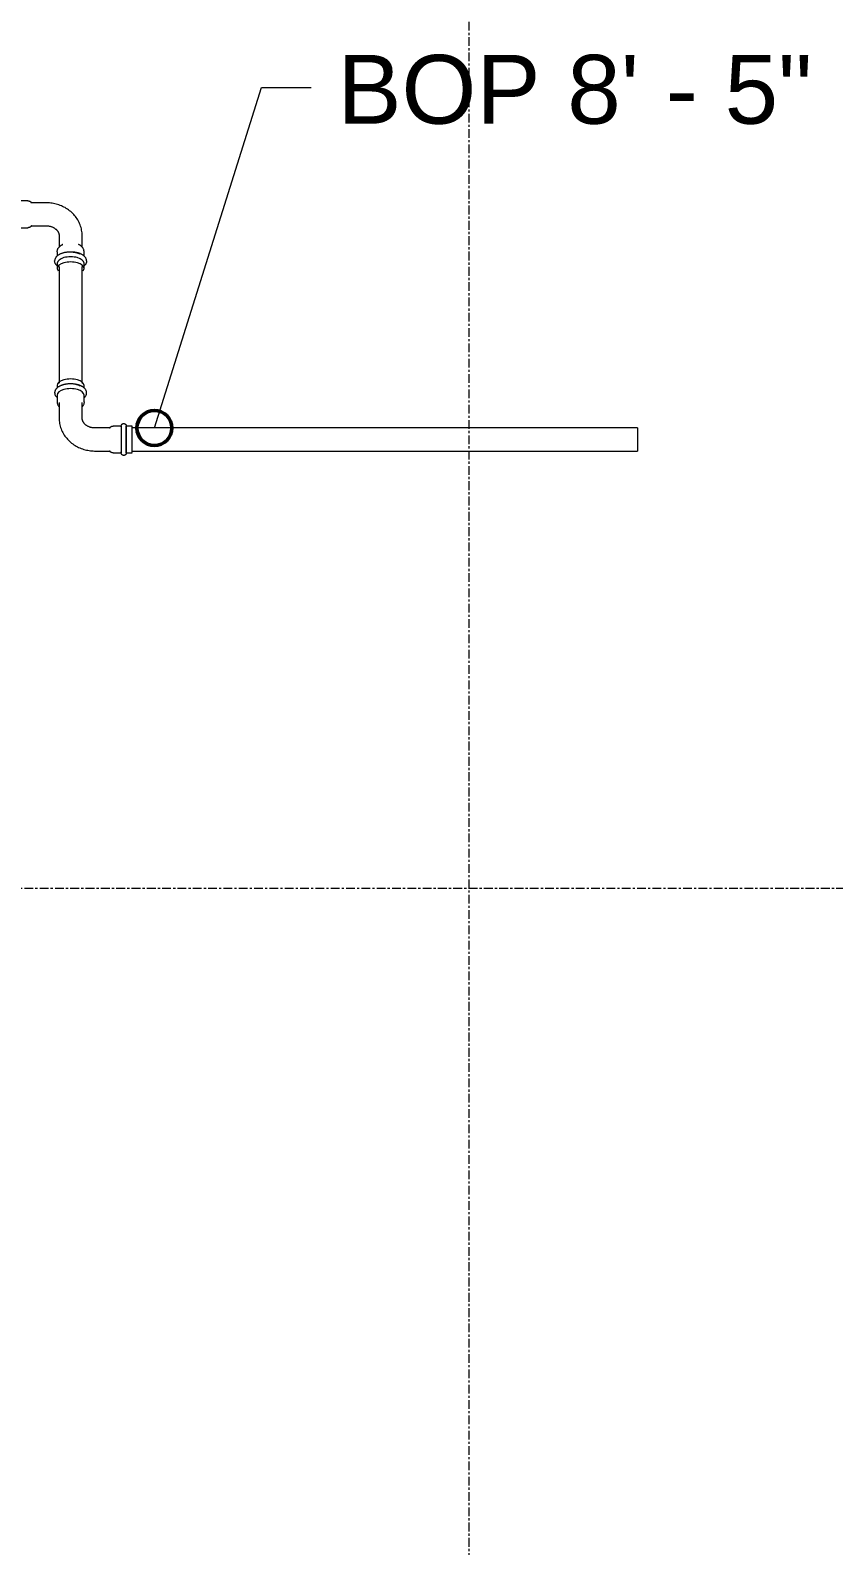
# Model space of a CAD drawing. Header units: inches. Extents: x -3679 to 241, y -496 to 1784.
# Drawn here: x -2966.1 to -2920.2, y 1245.4 to 1332 of the extents above; entities that cross this region are included whole.
import ezdxf

# ---------------------------------------------------------------- set-up
doc = ezdxf.new("R2010")
doc.units = ezdxf.units.IN
doc.header["$MEASUREMENT"] = 0
doc.linetypes.add('Grid Line', pattern=[0.875, 0.5, -0.125, 0.125, -0.125])
for name, color, linetype, lineweight in [('G-ANNO-DIMS', 251, 'Continuous', 9), ('P-PIPE', 1, 'Continuous', 9), ('S-GRID', 8, 'Continuous', 9)]:
    doc.layers.add(name, color=color, linetype=linetype, lineweight=lineweight)
doc.styles.add('Arial', font='arial.ttf', dxfattribs={"height": 3.934132})

# ---------------------------------------------------------------- blocks, each defined once
blk = doc.blocks.new('Victaulic-VicPress316-Elbow 90-45deg Style P568_P571 - Standard-V16-SECOND LEVEL')
at = {"layer": 'P-PIPE'}
for p, q in [((-2966.934, 1322.266), (-2967.272, 1322.266)), ((-2967.272, 1322.256), (-2967.272, 1320.827)), ((-2966.934, 1320.827), (-2966.934, 1322.256)), ((-2966.191, 1322.266), (-2966.643, 1322.266)), ((-2966.643, 1320.827), (-2966.643, 1322.256)), ((-2965.145, 1322.157), (-2966.025, 1322.157)), ((-2967.272, 1320.827), (-2967.272, 1320.765)), ((-2967.272, 1320.734), (-2966.934, 1320.734)), ((-2966.934, 1320.765), (-2966.934, 1320.827)), ((-2966.643, 1320.765), (-2966.643, 1320.827)), ((-2966.643, 1320.734), (-2966.191, 1320.734)), ((-2966.03, 1320.842), (-2965.145, 1320.842)), ((-2964.41, 1320.276), (-2964.41, 1319.622)), ((-2963.095, 1319.622), (-2963.095, 1320.276)), ((-2964.519, 1319.358), (-2964.519, 1319.105)), ((-2964.519, 1318.705), (-2964.519, 1318.408)), ((-2962.986, 1319.118), (-2962.986, 1319.358)), ((-2962.986, 1318.408), (-2962.986, 1318.705))]:
    blk.add_line(p, q, dxfattribs=at)
at = {"layer": 'P-PIPE', "flags": 128}
for points in [[(-2966.934, 1322.266), (-2966.933, 1322.272), (-2966.933, 1322.278), (-2966.933, 1322.284), (-2966.932, 1322.29), (-2966.931, 1322.295), (-2966.929, 1322.301), (-2966.928, 1322.307), (-2966.926, 1322.312), (-2966.924, 1322.318), (-2966.922, 1322.323), (-2966.92, 1322.328), (-2966.917, 1322.334), (-2966.914, 1322.339), (-2966.911, 1322.344), (-2966.908, 1322.349), (-2966.905, 1322.353), (-2966.901, 1322.358), (-2966.897, 1322.362), (-2966.894, 1322.367), (-2966.889, 1322.371), (-2966.885, 1322.375), (-2966.881, 1322.379), (-2966.876, 1322.382), (-2966.872, 1322.386), (-2966.867, 1322.389), (-2966.862, 1322.392), (-2966.857, 1322.395), (-2966.851, 1322.397), (-2966.846, 1322.4), (-2966.841, 1322.402), (-2966.835, 1322.404), (-2966.83, 1322.406), (-2966.824, 1322.407), (-2966.819, 1322.409), (-2966.813, 1322.41), (-2966.807, 1322.411), (-2966.801, 1322.411), (-2966.795, 1322.412), (-2966.79, 1322.412), (-2966.784, 1322.412), (-2966.778, 1322.412), (-2966.772, 1322.411), (-2966.766, 1322.41), (-2966.761, 1322.409), (-2966.755, 1322.408), (-2966.749, 1322.407), (-2966.744, 1322.405), (-2966.738, 1322.403), (-2966.733, 1322.401), (-2966.728, 1322.399), (-2966.722, 1322.396), (-2966.717, 1322.394), (-2966.712, 1322.391), (-2966.707, 1322.387), (-2966.702, 1322.384), (-2966.698, 1322.381), (-2966.693, 1322.377), (-2966.689, 1322.373), (-2966.685, 1322.369), (-2966.681, 1322.365), (-2966.677, 1322.36), (-2966.673, 1322.356), (-2966.67, 1322.351), (-2966.666, 1322.346), (-2966.663, 1322.342), (-2966.66, 1322.336), (-2966.658, 1322.331), (-2966.655, 1322.326), (-2966.653, 1322.321), (-2966.651, 1322.315), (-2966.649, 1322.31), (-2966.648, 1322.304), (-2966.646, 1322.298), (-2966.645, 1322.293), (-2966.644, 1322.287), (-2966.643, 1322.281), (-2966.643, 1322.275), (-2966.643, 1322.27), (-2966.643, 1322.266)], [(-2966.934, 1322.233), (-2966.934, 1322.241), (-2966.934, 1322.248), (-2966.934, 1322.254), (-2966.934, 1322.259), (-2966.934, 1322.263), (-2966.934, 1322.265), (-2966.934, 1322.266), (-2966.934, 1322.266)], [(-2966.934, 1322.266), (-2966.934, 1322.266), (-2966.934, 1322.264), (-2966.934, 1322.261), (-2966.934, 1322.257), (-2966.934, 1322.251), (-2966.934, 1322.245), (-2966.934, 1322.237), (-2966.934, 1322.228), (-2966.934, 1322.217), (-2966.934, 1322.206), (-2966.934, 1322.193), (-2966.934, 1322.18), (-2966.934, 1322.165), (-2966.934, 1322.149), (-2966.934, 1322.133), (-2966.934, 1322.115), (-2966.934, 1322.096), (-2966.934, 1322.076), (-2966.934, 1322.056), (-2966.934, 1322.034), (-2966.934, 1322.012), (-2966.934, 1321.988), (-2966.934, 1321.964), (-2966.934, 1321.94), (-2966.934, 1321.914), (-2966.934, 1321.888), (-2966.934, 1321.861), (-2966.934, 1321.834), (-2966.934, 1321.806), (-2966.934, 1321.778), (-2966.934, 1321.749), (-2966.934, 1321.72), (-2966.934, 1321.69), (-2966.934, 1321.66), (-2966.934, 1321.63), (-2966.934, 1321.6), (-2966.934, 1321.569), (-2966.934, 1321.539), (-2966.934, 1321.508), (-2966.934, 1321.478), (-2966.934, 1321.447), (-2966.934, 1321.416), (-2966.934, 1321.386), (-2966.934, 1321.356), (-2966.934, 1321.326), (-2966.934, 1321.296), (-2966.934, 1321.267), (-2966.934, 1321.238), (-2966.934, 1321.209), (-2966.934, 1321.181), (-2966.934, 1321.153), (-2966.934, 1321.126), (-2966.934, 1321.1), (-2966.934, 1321.074), (-2966.934, 1321.049), (-2966.934, 1321.024), (-2966.934, 1321.001), (-2966.934, 1320.978), (-2966.934, 1320.956), (-2966.934, 1320.935), (-2966.934, 1320.915), (-2966.934, 1320.895), (-2966.934, 1320.877), (-2966.934, 1320.86), (-2966.934, 1320.843), (-2966.934, 1320.828), (-2966.934, 1320.827)], [(-2966.643, 1320.827), (-2966.643, 1320.842), (-2966.643, 1320.858), (-2966.643, 1320.875), (-2966.643, 1320.894), (-2966.643, 1320.913), (-2966.643, 1320.933), (-2966.643, 1320.954), (-2966.643, 1320.976), (-2966.643, 1320.999), (-2966.643, 1321.022), (-2966.643, 1321.047), (-2966.643, 1321.072), (-2966.643, 1321.098), (-2966.643, 1321.124), (-2966.643, 1321.151), (-2966.643, 1321.179), (-2966.643, 1321.207), (-2966.643, 1321.235), (-2966.643, 1321.264), (-2966.643, 1321.294), (-2966.643, 1321.323), (-2966.643, 1321.353), (-2966.643, 1321.384), (-2966.643, 1321.414), (-2966.643, 1321.444), (-2966.643, 1321.475), (-2966.643, 1321.506), (-2966.643, 1321.536), (-2966.643, 1321.567), (-2966.643, 1321.597), (-2966.643, 1321.628), (-2966.643, 1321.658), (-2966.643, 1321.688), (-2966.643, 1321.717), (-2966.643, 1321.747), (-2966.643, 1321.775), (-2966.643, 1321.804), (-2966.643, 1321.832), (-2966.643, 1321.859), (-2966.643, 1321.886), (-2966.643, 1321.912), (-2966.643, 1321.937), (-2966.643, 1321.962), (-2966.643, 1321.986), (-2966.643, 1322.01), (-2966.643, 1322.032), (-2966.643, 1322.054), (-2966.643, 1322.075), (-2966.643, 1322.094), (-2966.643, 1322.113), (-2966.643, 1322.131), (-2966.643, 1322.148), (-2966.643, 1322.164), (-2966.643, 1322.179), (-2966.643, 1322.192), (-2966.643, 1322.205), (-2966.643, 1322.216), (-2966.643, 1322.227), (-2966.643, 1322.236), (-2966.643, 1322.244), (-2966.643, 1322.251), (-2966.643, 1322.256), (-2966.643, 1322.261), (-2966.643, 1322.264), (-2966.643, 1322.266), (-2966.643, 1322.266)], [(-2966.643, 1322.266), (-2966.643, 1322.266), (-2966.643, 1322.264), (-2966.643, 1322.261), (-2966.643, 1322.257), (-2966.643, 1322.251), (-2966.643, 1322.245), (-2966.643, 1322.237)], [(-2966.191, 1322.266), (-2966.18, 1322.266), (-2966.169, 1322.266), (-2966.158, 1322.265), (-2966.148, 1322.263), (-2966.137, 1322.261), (-2966.126, 1322.259), (-2966.116, 1322.256), (-2966.105, 1322.253), (-2966.095, 1322.249), (-2966.085, 1322.245), (-2966.075, 1322.241), (-2966.065, 1322.236), (-2966.056, 1322.23), (-2966.046, 1322.225), (-2966.037, 1322.219), (-2966.028, 1322.213), (-2966.02, 1322.206), (-2966.011, 1322.199), (-2966.003, 1322.192), (-2965.996, 1322.184), (-2965.988, 1322.176), (-2965.981, 1322.168), (-2965.974, 1322.159), (-2965.973, 1322.157)], [(-2963.095, 1320.276), (-2963.096, 1320.355), (-2963.102, 1320.434), (-2963.111, 1320.512), (-2963.123, 1320.59), (-2963.139, 1320.667), (-2963.159, 1320.744), (-2963.181, 1320.819), (-2963.208, 1320.893), (-2963.237, 1320.966), (-2963.27, 1321.038), (-2963.305, 1321.108), (-2963.344, 1321.177), (-2963.385, 1321.243), (-2963.43, 1321.308), (-2963.477, 1321.371), (-2963.526, 1321.432), (-2963.578, 1321.491), (-2963.633, 1321.548), (-2963.689, 1321.602), (-2963.748, 1321.654), (-2963.809, 1321.704), (-2963.871, 1321.751), (-2963.936, 1321.796), (-2964.002, 1321.839), (-2964.069, 1321.879), (-2964.139, 1321.916), (-2964.209, 1321.951), (-2964.281, 1321.983), (-2964.354, 1322.012), (-2964.428, 1322.039), (-2964.503, 1322.063), (-2964.578, 1322.085), (-2964.655, 1322.103), (-2964.732, 1322.119), (-2964.81, 1322.132), (-2964.888, 1322.143), (-2964.966, 1322.15), (-2965.045, 1322.155), (-2965.124, 1322.157), (-2965.145, 1322.157)], [(-2966.934, 1320.827), (-2966.934, 1320.813), (-2966.934, 1320.8), (-2966.934, 1320.788), (-2966.934, 1320.777), (-2966.934, 1320.767), (-2966.934, 1320.759), (-2966.934, 1320.752), (-2966.934, 1320.746), (-2966.934, 1320.741), (-2966.934, 1320.737), (-2966.934, 1320.735), (-2966.934, 1320.734), (-2966.934, 1320.734)], [(-2966.934, 1320.734), (-2966.934, 1320.734), (-2966.934, 1320.736), (-2966.934, 1320.739), (-2966.934, 1320.743), (-2966.934, 1320.749), (-2966.934, 1320.755), (-2966.934, 1320.763), (-2966.934, 1320.772), (-2966.934, 1320.783), (-2966.934, 1320.794)], [(-2966.643, 1320.734), (-2966.643, 1320.728), (-2966.643, 1320.722), (-2966.644, 1320.716), (-2966.644, 1320.71), (-2966.645, 1320.705), (-2966.647, 1320.699), (-2966.648, 1320.693), (-2966.65, 1320.688), (-2966.652, 1320.682), (-2966.654, 1320.677), (-2966.656, 1320.672), (-2966.659, 1320.666), (-2966.662, 1320.661), (-2966.665, 1320.656), (-2966.668, 1320.651), (-2966.671, 1320.647), (-2966.675, 1320.642), (-2966.679, 1320.638), (-2966.683, 1320.633), (-2966.687, 1320.629), (-2966.691, 1320.625), (-2966.695, 1320.621), (-2966.7, 1320.618), (-2966.705, 1320.614), (-2966.709, 1320.611), (-2966.714, 1320.608), (-2966.719, 1320.605), (-2966.725, 1320.603), (-2966.73, 1320.6), (-2966.735, 1320.598), (-2966.741, 1320.596), (-2966.746, 1320.594), (-2966.752, 1320.593), (-2966.758, 1320.591), (-2966.763, 1320.59), (-2966.769, 1320.589), (-2966.775, 1320.589), (-2966.781, 1320.588), (-2966.786, 1320.588), (-2966.792, 1320.588), (-2966.798, 1320.588), (-2966.804, 1320.589), (-2966.81, 1320.59), (-2966.815, 1320.591), (-2966.821, 1320.592), (-2966.827, 1320.593), (-2966.832, 1320.595), (-2966.838, 1320.597), (-2966.843, 1320.599), (-2966.849, 1320.601), (-2966.854, 1320.604), (-2966.859, 1320.606), (-2966.864, 1320.609), (-2966.869, 1320.613), (-2966.874, 1320.616), (-2966.878, 1320.619), (-2966.883, 1320.623), (-2966.887, 1320.627), (-2966.891, 1320.631), (-2966.895, 1320.635), (-2966.899, 1320.64), (-2966.903, 1320.644), (-2966.906, 1320.649), (-2966.91, 1320.654), (-2966.913, 1320.658), (-2966.916, 1320.664), (-2966.918, 1320.669), (-2966.921, 1320.674), (-2966.923, 1320.679), (-2966.925, 1320.685), (-2966.927, 1320.69), (-2966.929, 1320.696), (-2966.93, 1320.702), (-2966.931, 1320.707), (-2966.932, 1320.713), (-2966.933, 1320.719), (-2966.933, 1320.725), (-2966.934, 1320.73), (-2966.934, 1320.734)], [(-2966.643, 1320.734), (-2966.643, 1320.734), (-2966.643, 1320.736), (-2966.643, 1320.739), (-2966.643, 1320.743), (-2966.643, 1320.749), (-2966.643, 1320.755), (-2966.643, 1320.763), (-2966.643, 1320.772), (-2966.643, 1320.783), (-2966.643, 1320.794), (-2966.643, 1320.807), (-2966.643, 1320.82), (-2966.643, 1320.827)], [(-2966.643, 1320.784), (-2966.643, 1320.773), (-2966.643, 1320.764), (-2966.643, 1320.756), (-2966.643, 1320.749), (-2966.643, 1320.744), (-2966.643, 1320.739), (-2966.643, 1320.736), (-2966.643, 1320.734), (-2966.643, 1320.734)], [(-2965.973, 1320.842), (-2965.98, 1320.834), (-2965.987, 1320.826), (-2965.994, 1320.818), (-2966.002, 1320.81), (-2966.01, 1320.802), (-2966.018, 1320.795), (-2966.027, 1320.789), (-2966.036, 1320.782), (-2966.045, 1320.776), (-2966.054, 1320.771), (-2966.063, 1320.765), (-2966.073, 1320.76), (-2966.083, 1320.756), (-2966.093, 1320.752), (-2966.103, 1320.748), (-2966.114, 1320.745), (-2966.124, 1320.742), (-2966.135, 1320.739), (-2966.146, 1320.737), (-2966.156, 1320.736), (-2966.167, 1320.735), (-2966.178, 1320.734), (-2966.189, 1320.734), (-2966.191, 1320.734)], [(-2965.145, 1320.842), (-2965.112, 1320.842), (-2965.08, 1320.84), (-2965.048, 1320.837), (-2965.015, 1320.833), (-2964.984, 1320.828), (-2964.952, 1320.822), (-2964.921, 1320.815), (-2964.891, 1320.807), (-2964.861, 1320.797), (-2964.832, 1320.787), (-2964.803, 1320.776), (-2964.775, 1320.764), (-2964.748, 1320.751), (-2964.722, 1320.737), (-2964.697, 1320.723), (-2964.673, 1320.708), (-2964.65, 1320.692), (-2964.628, 1320.675), (-2964.607, 1320.659), (-2964.587, 1320.641), (-2964.568, 1320.623), (-2964.55, 1320.605), (-2964.534, 1320.587), (-2964.518, 1320.568), (-2964.504, 1320.549), (-2964.49, 1320.53), (-2964.478, 1320.511), (-2964.467, 1320.492), (-2964.457, 1320.473), (-2964.448, 1320.454), (-2964.44, 1320.434), (-2964.433, 1320.415), (-2964.427, 1320.396), (-2964.422, 1320.377), (-2964.418, 1320.358), (-2964.414, 1320.339), (-2964.412, 1320.32), (-2964.41, 1320.3), (-2964.41, 1320.281), (-2964.41, 1320.276)], [(-2964.519, 1319.358), (-2964.517, 1319.39), (-2964.513, 1319.421), (-2964.507, 1319.452), (-2964.498, 1319.482), (-2964.487, 1319.511), (-2964.474, 1319.538), (-2964.46, 1319.563), (-2964.445, 1319.587), (-2964.428, 1319.609), (-2964.411, 1319.63), (-2964.393, 1319.649), (-2964.375, 1319.667), (-2964.355, 1319.684), (-2964.336, 1319.7), (-2964.316, 1319.714), (-2964.295, 1319.728), (-2964.275, 1319.741), (-2964.254, 1319.752), (-2964.233, 1319.764), (-2964.211, 1319.774), (-2964.205, 1319.777)], [(-2962.986, 1319.358), (-2962.987, 1319.39), (-2962.991, 1319.421), (-2962.997, 1319.452), (-2963.006, 1319.482), (-2963.017, 1319.511), (-2963.03, 1319.538), (-2963.044, 1319.563), (-2963.059, 1319.587), (-2963.076, 1319.609), (-2963.093, 1319.63), (-2963.111, 1319.649), (-2963.13, 1319.667), (-2963.149, 1319.684), (-2963.168, 1319.7), (-2963.188, 1319.714), (-2963.209, 1319.728), (-2963.229, 1319.741), (-2963.25, 1319.752), (-2963.272, 1319.764), (-2963.293, 1319.774), (-2963.299, 1319.777)], [(-2962.84, 1318.833), (-2962.841, 1318.86), (-2962.845, 1318.886), (-2962.85, 1318.913), (-2962.858, 1318.938), (-2962.867, 1318.963), (-2962.878, 1318.986), (-2962.891, 1319.009), (-2962.905, 1319.031), (-2962.92, 1319.052), (-2962.937, 1319.072), (-2962.955, 1319.091), (-2962.974, 1319.109), (-2962.994, 1319.127), (-2963.014, 1319.143), (-2963.036, 1319.159), (-2963.059, 1319.174), (-2963.082, 1319.189), (-2963.106, 1319.202), (-2963.131, 1319.215), (-2963.157, 1319.228), (-2963.183, 1319.24), (-2963.21, 1319.251), (-2963.238, 1319.261), (-2963.266, 1319.271), (-2963.295, 1319.28), (-2963.325, 1319.289), (-2963.355, 1319.297), (-2963.385, 1319.305), (-2963.416, 1319.311), (-2963.448, 1319.318), (-2963.48, 1319.323), (-2963.512, 1319.328), (-2963.544, 1319.332), (-2963.577, 1319.336), (-2963.61, 1319.339), (-2963.643, 1319.341), (-2963.676, 1319.343), (-2963.71, 1319.344), (-2963.743, 1319.345), (-2963.776, 1319.345), (-2963.81, 1319.344), (-2963.843, 1319.343), (-2963.876, 1319.34), (-2963.909, 1319.338), (-2963.942, 1319.334), (-2963.975, 1319.33), (-2964.007, 1319.326), (-2964.039, 1319.321), (-2964.071, 1319.315), (-2964.102, 1319.308), (-2964.133, 1319.301), (-2964.163, 1319.294), (-2964.193, 1319.285), (-2964.222, 1319.276), (-2964.251, 1319.267), (-2964.279, 1319.256), (-2964.306, 1319.246), (-2964.333, 1319.234), (-2964.359, 1319.222), (-2964.385, 1319.21), (-2964.409, 1319.196), (-2964.433, 1319.182), (-2964.456, 1319.167), (-2964.478, 1319.152), (-2964.499, 1319.136), (-2964.52, 1319.119), (-2964.539, 1319.101), (-2964.558, 1319.083), (-2964.575, 1319.063), (-2964.591, 1319.043), (-2964.606, 1319.021), (-2964.619, 1318.999), (-2964.631, 1318.976), (-2964.642, 1318.951), (-2964.65, 1318.926), (-2964.657, 1318.901), (-2964.661, 1318.874), (-2964.664, 1318.848), (-2964.664, 1318.833)], [(-2964.52, 1318.547), (-2964.539, 1318.565), (-2964.558, 1318.584), (-2964.575, 1318.603), (-2964.591, 1318.624), (-2964.606, 1318.645), (-2964.619, 1318.667), (-2964.631, 1318.691), (-2964.642, 1318.715), (-2964.65, 1318.74), (-2964.657, 1318.766), (-2964.661, 1318.792), (-2964.664, 1318.819), (-2964.664, 1318.833)], [(-2962.84, 1318.833), (-2962.841, 1318.806), (-2962.845, 1318.78), (-2962.85, 1318.754), (-2962.858, 1318.728), (-2962.867, 1318.704), (-2962.878, 1318.68), (-2962.891, 1318.657), (-2962.905, 1318.635), (-2962.92, 1318.614), (-2962.937, 1318.594), (-2962.955, 1318.575), (-2962.974, 1318.557)]]:
    blk.add_lwpolyline(points, dxfattribs=at)
at = {"layer": 'P-PIPE'}
for centre, major_axis, start_param, end_param in [((-2963.752, 1319.549), (0.658, 0), 2.330035, 2.356194), ((-2963.752, 1319.549), (0.658, 0), 0.785398, 0.811557), ((-2963.752, 1318.705), (0.766, 0), 0, 3.141593), ((-2963.752, 1318.408), (0.767, 0), 0, 3.141593), ((-2963.752, 1318.961), (0.766, 0), 0.785398, 1.570796), ((-2963.752, 1318.408), (0.767, 0), 3.141593, 3.522917), ((-2963.752, 1318.408), (0.766, 0), 5.901861, 6.283185)]:
    blk.add_ellipse(centre, major_axis=major_axis, ratio=0.477881, start_param=start_param, end_param=end_param, dxfattribs=at)
blk = doc.blocks.new('Victaulic-VicPress316-Elbow 90-45deg Style P568_P571 - Standard-V17-SECOND LEVEL')
at = {"layer": 'P-PIPE'}
for p, q in [((-2964.519, 1311.725), (-2964.519, 1311.571)), ((-2964.519, 1311.172), (-2964.519, 1310.775)), ((-2962.986, 1311.584), (-2962.986, 1311.725)), ((-2962.986, 1310.775), (-2962.986, 1311.172)), ((-2964.41, 1310.68), (-2964.41, 1309.856)), ((-2963.095, 1309.856), (-2963.095, 1310.68)), ((-2961.479, 1309.29), (-2962.359, 1309.29)), ((-2960.862, 1309.399), (-2961.313, 1309.399)), ((-2960.862, 1309.389), (-2960.862, 1307.96)), ((-2960.232, 1309.399), (-2960.571, 1309.399)), ((-2960.571, 1309.389), (-2960.571, 1307.96)), ((-2960.232, 1307.96), (-2960.232, 1309.389)), ((-2962.359, 1307.975), (-2961.475, 1307.975)), ((-2961.313, 1307.866), (-2960.862, 1307.866)), ((-2960.862, 1307.96), (-2960.862, 1307.898)), ((-2960.571, 1307.96), (-2960.571, 1307.898)), ((-2960.571, 1307.866), (-2960.232, 1307.866)), ((-2960.232, 1307.898), (-2960.232, 1307.96))]:
    blk.add_line(p, q, dxfattribs=at)
at = {"layer": 'P-PIPE', "flags": 128}
for points in [[(-2962.84, 1311.3), (-2962.841, 1311.327), (-2962.845, 1311.353), (-2962.85, 1311.379), (-2962.858, 1311.405), (-2962.867, 1311.429), (-2962.878, 1311.453), (-2962.891, 1311.476), (-2962.905, 1311.498), (-2962.92, 1311.519), (-2962.937, 1311.539), (-2962.955, 1311.558), (-2962.974, 1311.576), (-2962.994, 1311.593), (-2963.014, 1311.61), (-2963.036, 1311.626), (-2963.059, 1311.641), (-2963.082, 1311.655), (-2963.106, 1311.669), (-2963.131, 1311.682), (-2963.157, 1311.694), (-2963.183, 1311.706), (-2963.21, 1311.717), (-2963.238, 1311.728), (-2963.266, 1311.738), (-2963.295, 1311.747), (-2963.325, 1311.756), (-2963.355, 1311.764), (-2963.385, 1311.771), (-2963.416, 1311.778), (-2963.448, 1311.784), (-2963.48, 1311.79), (-2963.512, 1311.795), (-2963.544, 1311.799), (-2963.577, 1311.803), (-2963.61, 1311.806), (-2963.643, 1311.808), (-2963.676, 1311.81), (-2963.71, 1311.811), (-2963.743, 1311.811), (-2963.776, 1311.811), (-2963.81, 1311.811), (-2963.843, 1311.809), (-2963.876, 1311.807), (-2963.909, 1311.804), (-2963.942, 1311.801), (-2963.975, 1311.797), (-2964.007, 1311.792), (-2964.039, 1311.787), (-2964.071, 1311.781), (-2964.102, 1311.775), (-2964.133, 1311.768), (-2964.163, 1311.76), (-2964.193, 1311.752), (-2964.222, 1311.743), (-2964.251, 1311.733), (-2964.279, 1311.723), (-2964.306, 1311.712), (-2964.333, 1311.701), (-2964.359, 1311.689), (-2964.385, 1311.676), (-2964.409, 1311.663), (-2964.433, 1311.649), (-2964.456, 1311.634), (-2964.478, 1311.619), (-2964.499, 1311.602), (-2964.52, 1311.586), (-2964.539, 1311.568), (-2964.558, 1311.549), (-2964.575, 1311.53), (-2964.591, 1311.509), (-2964.606, 1311.488), (-2964.619, 1311.466), (-2964.631, 1311.442), (-2964.642, 1311.418), (-2964.65, 1311.393), (-2964.657, 1311.367), (-2964.661, 1311.341), (-2964.664, 1311.314), (-2964.664, 1311.3)], [(-2964.664, 1311.3), (-2964.663, 1311.273), (-2964.66, 1311.246), (-2964.654, 1311.22), (-2964.647, 1311.195), (-2964.637, 1311.17), (-2964.626, 1311.146), (-2964.613, 1311.123), (-2964.599, 1311.102), (-2964.584, 1311.081), (-2964.567, 1311.061), (-2964.549, 1311.042), (-2964.53, 1311.023)], [(-2962.984, 1311.014), (-2962.965, 1311.032), (-2962.947, 1311.05), (-2962.929, 1311.07), (-2962.913, 1311.09), (-2962.898, 1311.112), (-2962.885, 1311.134), (-2962.873, 1311.157), (-2962.862, 1311.181), (-2962.854, 1311.206), (-2962.847, 1311.232), (-2962.843, 1311.259), (-2962.84, 1311.285), (-2962.84, 1311.3)], [(-2964.519, 1310.775), (-2964.517, 1310.743), (-2964.513, 1310.711), (-2964.507, 1310.68), (-2964.498, 1310.651), (-2964.487, 1310.622), (-2964.474, 1310.595), (-2964.46, 1310.57), (-2964.445, 1310.546), (-2964.428, 1310.524), (-2964.411, 1310.503)], [(-2962.986, 1310.775), (-2962.987, 1310.743), (-2962.991, 1310.711), (-2962.997, 1310.68), (-2963.006, 1310.651), (-2963.017, 1310.622), (-2963.03, 1310.595), (-2963.044, 1310.57), (-2963.059, 1310.546), (-2963.076, 1310.524), (-2963.093, 1310.503)], [(-2964.41, 1309.856), (-2964.408, 1309.778), (-2964.402, 1309.699), (-2964.393, 1309.621), (-2964.381, 1309.543), (-2964.365, 1309.466), (-2964.346, 1309.389), (-2964.323, 1309.314), (-2964.297, 1309.239), (-2964.267, 1309.166), (-2964.235, 1309.095), (-2964.199, 1309.025), (-2964.16, 1308.956), (-2964.119, 1308.889), (-2964.074, 1308.825), (-2964.027, 1308.762), (-2963.978, 1308.701), (-2963.926, 1308.642), (-2963.872, 1308.585), (-2963.815, 1308.531), (-2963.756, 1308.478), (-2963.696, 1308.429), (-2963.633, 1308.381), (-2963.569, 1308.336), (-2963.502, 1308.294), (-2963.435, 1308.254), (-2963.366, 1308.217), (-2963.295, 1308.182), (-2963.223, 1308.15), (-2963.15, 1308.121), (-2963.076, 1308.094), (-2963.001, 1308.07), (-2962.926, 1308.048), (-2962.849, 1308.03), (-2962.772, 1308.014), (-2962.694, 1308.001), (-2962.616, 1307.99), (-2962.538, 1307.982), (-2962.459, 1307.978), (-2962.38, 1307.975), (-2962.359, 1307.975)], [(-2962.359, 1309.29), (-2962.392, 1309.291), (-2962.424, 1309.293), (-2962.457, 1309.295), (-2962.489, 1309.299), (-2962.521, 1309.305), (-2962.552, 1309.311), (-2962.583, 1309.318), (-2962.613, 1309.326), (-2962.643, 1309.336), (-2962.673, 1309.346), (-2962.701, 1309.357), (-2962.729, 1309.369), (-2962.756, 1309.382), (-2962.782, 1309.396), (-2962.807, 1309.41), (-2962.831, 1309.425), (-2962.854, 1309.441), (-2962.876, 1309.457), (-2962.897, 1309.474), (-2962.917, 1309.492), (-2962.936, 1309.509), (-2962.954, 1309.527), (-2962.971, 1309.546), (-2962.986, 1309.564), (-2963, 1309.583), (-2963.014, 1309.602), (-2963.026, 1309.621), (-2963.037, 1309.641), (-2963.047, 1309.66), (-2963.056, 1309.679), (-2963.064, 1309.698), (-2963.071, 1309.718), (-2963.077, 1309.737), (-2963.082, 1309.756), (-2963.087, 1309.775), (-2963.09, 1309.794), (-2963.092, 1309.813), (-2963.094, 1309.832), (-2963.095, 1309.851), (-2963.095, 1309.856)], [(-2961.531, 1309.29), (-2961.524, 1309.299), (-2961.517, 1309.307), (-2961.51, 1309.315), (-2961.502, 1309.323), (-2961.494, 1309.33), (-2961.486, 1309.337), (-2961.477, 1309.344), (-2961.469, 1309.351), (-2961.459, 1309.357), (-2961.45, 1309.362), (-2961.441, 1309.368), (-2961.431, 1309.373), (-2961.421, 1309.377), (-2961.411, 1309.381), (-2961.401, 1309.385), (-2961.39, 1309.388), (-2961.38, 1309.391), (-2961.369, 1309.393), (-2961.358, 1309.396), (-2961.348, 1309.397), (-2961.337, 1309.398), (-2961.326, 1309.399), (-2961.315, 1309.399), (-2961.313, 1309.399)], [(-2960.862, 1309.399), (-2960.861, 1309.405), (-2960.861, 1309.411), (-2960.861, 1309.417), (-2960.86, 1309.423), (-2960.859, 1309.428), (-2960.857, 1309.434), (-2960.856, 1309.44), (-2960.854, 1309.445), (-2960.852, 1309.451), (-2960.85, 1309.456), (-2960.848, 1309.461), (-2960.845, 1309.467), (-2960.842, 1309.472), (-2960.839, 1309.477), (-2960.836, 1309.481), (-2960.833, 1309.486), (-2960.829, 1309.491), (-2960.825, 1309.495), (-2960.822, 1309.5), (-2960.817, 1309.504), (-2960.813, 1309.508), (-2960.809, 1309.511), (-2960.804, 1309.515), (-2960.8, 1309.519), (-2960.795, 1309.522), (-2960.79, 1309.525), (-2960.785, 1309.528), (-2960.779, 1309.53), (-2960.774, 1309.533), (-2960.769, 1309.535), (-2960.763, 1309.537), (-2960.758, 1309.539), (-2960.752, 1309.54), (-2960.747, 1309.542), (-2960.741, 1309.543), (-2960.735, 1309.544), (-2960.729, 1309.544), (-2960.723, 1309.545), (-2960.718, 1309.545), (-2960.712, 1309.545), (-2960.706, 1309.544), (-2960.7, 1309.544), (-2960.694, 1309.543), (-2960.689, 1309.542), (-2960.683, 1309.541), (-2960.677, 1309.54), (-2960.672, 1309.538), (-2960.666, 1309.536), (-2960.661, 1309.534), (-2960.656, 1309.532), (-2960.65, 1309.529), (-2960.645, 1309.526), (-2960.64, 1309.523), (-2960.635, 1309.52), (-2960.63, 1309.517), (-2960.626, 1309.513), (-2960.621, 1309.51), (-2960.617, 1309.506), (-2960.613, 1309.502), (-2960.609, 1309.498), (-2960.605, 1309.493), (-2960.601, 1309.489), (-2960.598, 1309.484), (-2960.594, 1309.479), (-2960.591, 1309.474), (-2960.588, 1309.469), (-2960.586, 1309.464), (-2960.583, 1309.459), (-2960.581, 1309.454), (-2960.579, 1309.448), (-2960.577, 1309.443), (-2960.576, 1309.437), (-2960.574, 1309.431), (-2960.573, 1309.426), (-2960.572, 1309.42), (-2960.571, 1309.414), (-2960.571, 1309.408), (-2960.571, 1309.402), (-2960.571, 1309.399)], [(-2960.862, 1309.365), (-2960.862, 1309.374), (-2960.862, 1309.381), (-2960.862, 1309.387), (-2960.862, 1309.392), (-2960.862, 1309.396), (-2960.862, 1309.398), (-2960.862, 1309.399), (-2960.862, 1309.399)], [(-2960.862, 1309.399), (-2960.862, 1309.399), (-2960.862, 1309.397), (-2960.862, 1309.394), (-2960.862, 1309.39), (-2960.862, 1309.384), (-2960.862, 1309.377), (-2960.862, 1309.369), (-2960.862, 1309.36), (-2960.862, 1309.35), (-2960.862, 1309.339), (-2960.862, 1309.326), (-2960.862, 1309.313), (-2960.862, 1309.298), (-2960.862, 1309.282), (-2960.862, 1309.265), (-2960.862, 1309.248), (-2960.862, 1309.229), (-2960.862, 1309.209), (-2960.862, 1309.188), (-2960.862, 1309.167), (-2960.862, 1309.144), (-2960.862, 1309.121), (-2960.862, 1309.097), (-2960.862, 1309.072), (-2960.862, 1309.047), (-2960.862, 1309.021), (-2960.862, 1308.994), (-2960.862, 1308.967), (-2960.862, 1308.939), (-2960.862, 1308.911), (-2960.862, 1308.882), (-2960.862, 1308.853), (-2960.862, 1308.823), (-2960.862, 1308.793), (-2960.862, 1308.763), (-2960.862, 1308.733), (-2960.862, 1308.702), (-2960.862, 1308.672), (-2960.862, 1308.641), (-2960.862, 1308.61), (-2960.862, 1308.58), (-2960.862, 1308.549), (-2960.862, 1308.519), (-2960.862, 1308.489), (-2960.862, 1308.459), (-2960.862, 1308.429), (-2960.862, 1308.4), (-2960.862, 1308.371), (-2960.862, 1308.342), (-2960.862, 1308.314), (-2960.862, 1308.286), (-2960.862, 1308.259), (-2960.862, 1308.233), (-2960.862, 1308.207), (-2960.862, 1308.182), (-2960.862, 1308.157), (-2960.862, 1308.134), (-2960.862, 1308.111), (-2960.862, 1308.089), (-2960.862, 1308.068), (-2960.862, 1308.047), (-2960.862, 1308.028), (-2960.862, 1308.01), (-2960.862, 1307.992), (-2960.862, 1307.976), (-2960.862, 1307.961), (-2960.862, 1307.96)], [(-2960.571, 1307.96), (-2960.571, 1307.975), (-2960.571, 1307.991), (-2960.571, 1308.008), (-2960.571, 1308.026), (-2960.571, 1308.046), (-2960.571, 1308.066), (-2960.571, 1308.087), (-2960.571, 1308.109), (-2960.571, 1308.132), (-2960.571, 1308.155), (-2960.571, 1308.18), (-2960.571, 1308.205), (-2960.571, 1308.231), (-2960.571, 1308.257), (-2960.571, 1308.284), (-2960.571, 1308.312), (-2960.571, 1308.34), (-2960.571, 1308.368), (-2960.571, 1308.397), (-2960.571, 1308.426), (-2960.571, 1308.456), (-2960.571, 1308.486), (-2960.571, 1308.516), (-2960.571, 1308.547), (-2960.571, 1308.577), (-2960.571, 1308.608), (-2960.571, 1308.639), (-2960.571, 1308.669), (-2960.571, 1308.7), (-2960.571, 1308.73), (-2960.571, 1308.761), (-2960.571, 1308.791), (-2960.571, 1308.821), (-2960.571, 1308.85), (-2960.571, 1308.879), (-2960.571, 1308.908), (-2960.571, 1308.937), (-2960.571, 1308.964), (-2960.571, 1308.992), (-2960.571, 1309.019), (-2960.571, 1309.045), (-2960.571, 1309.07), (-2960.571, 1309.095), (-2960.571, 1309.119), (-2960.571, 1309.143), (-2960.571, 1309.165), (-2960.571, 1309.187), (-2960.571, 1309.207), (-2960.571, 1309.227), (-2960.571, 1309.246), (-2960.571, 1309.264), (-2960.571, 1309.281), (-2960.571, 1309.297), (-2960.571, 1309.312), (-2960.571, 1309.325), (-2960.571, 1309.338), (-2960.571, 1309.349), (-2960.571, 1309.36), (-2960.571, 1309.369), (-2960.571, 1309.377), (-2960.571, 1309.384), (-2960.571, 1309.389), (-2960.571, 1309.393), (-2960.571, 1309.397), (-2960.571, 1309.399), (-2960.571, 1309.399)], [(-2960.571, 1309.399), (-2960.571, 1309.399), (-2960.571, 1309.397), (-2960.571, 1309.394), (-2960.571, 1309.39), (-2960.571, 1309.384), (-2960.571, 1309.377), (-2960.571, 1309.369)], [(-2961.313, 1307.866), (-2961.324, 1307.867), (-2961.335, 1307.867), (-2961.346, 1307.868), (-2961.356, 1307.87), (-2961.367, 1307.872), (-2961.378, 1307.874), (-2961.388, 1307.877), (-2961.399, 1307.88), (-2961.409, 1307.884), (-2961.419, 1307.888), (-2961.429, 1307.892), (-2961.439, 1307.897), (-2961.448, 1307.902), (-2961.458, 1307.908), (-2961.467, 1307.914), (-2961.476, 1307.92), (-2961.484, 1307.927), (-2961.493, 1307.934), (-2961.501, 1307.941), (-2961.509, 1307.949), (-2961.516, 1307.957), (-2961.523, 1307.965), (-2961.53, 1307.974), (-2961.531, 1307.975)], [(-2960.862, 1307.96), (-2960.862, 1307.945), (-2960.862, 1307.932), (-2960.862, 1307.921), (-2960.862, 1307.91), (-2960.862, 1307.9), (-2960.862, 1307.892), (-2960.862, 1307.885), (-2960.862, 1307.878), (-2960.862, 1307.874), (-2960.862, 1307.87), (-2960.862, 1307.868), (-2960.862, 1307.866), (-2960.862, 1307.866)], [(-2960.862, 1307.866), (-2960.862, 1307.867), (-2960.862, 1307.869), (-2960.862, 1307.872), (-2960.862, 1307.876), (-2960.862, 1307.882), (-2960.862, 1307.888), (-2960.862, 1307.896), (-2960.862, 1307.905), (-2960.862, 1307.915), (-2960.862, 1307.927)], [(-2960.571, 1307.866), (-2960.571, 1307.861), (-2960.571, 1307.855), (-2960.572, 1307.849), (-2960.572, 1307.843), (-2960.573, 1307.837), (-2960.575, 1307.832), (-2960.576, 1307.826), (-2960.578, 1307.821), (-2960.58, 1307.815), (-2960.582, 1307.81), (-2960.584, 1307.804), (-2960.587, 1307.799), (-2960.59, 1307.794), (-2960.593, 1307.789), (-2960.596, 1307.784), (-2960.599, 1307.779), (-2960.603, 1307.775), (-2960.607, 1307.77), (-2960.611, 1307.766), (-2960.615, 1307.762), (-2960.619, 1307.758), (-2960.623, 1307.754), (-2960.628, 1307.751), (-2960.633, 1307.747), (-2960.637, 1307.744), (-2960.642, 1307.741), (-2960.647, 1307.738), (-2960.653, 1307.735), (-2960.658, 1307.733), (-2960.663, 1307.731), (-2960.669, 1307.729), (-2960.674, 1307.727), (-2960.68, 1307.725), (-2960.686, 1307.724), (-2960.691, 1307.723), (-2960.697, 1307.722), (-2960.703, 1307.721), (-2960.709, 1307.721), (-2960.714, 1307.721), (-2960.72, 1307.721), (-2960.726, 1307.721), (-2960.732, 1307.722), (-2960.738, 1307.722), (-2960.743, 1307.723), (-2960.749, 1307.725), (-2960.755, 1307.726), (-2960.76, 1307.728), (-2960.766, 1307.73), (-2960.771, 1307.732), (-2960.777, 1307.734), (-2960.782, 1307.737), (-2960.787, 1307.739), (-2960.792, 1307.742), (-2960.797, 1307.745), (-2960.802, 1307.749), (-2960.806, 1307.752), (-2960.811, 1307.756), (-2960.815, 1307.76), (-2960.819, 1307.764), (-2960.823, 1307.768), (-2960.827, 1307.772), (-2960.831, 1307.777), (-2960.834, 1307.782), (-2960.838, 1307.786), (-2960.841, 1307.791), (-2960.844, 1307.796), (-2960.846, 1307.802), (-2960.849, 1307.807), (-2960.851, 1307.812), (-2960.853, 1307.818), (-2960.855, 1307.823), (-2960.857, 1307.829), (-2960.858, 1307.834), (-2960.859, 1307.84), (-2960.86, 1307.846), (-2960.861, 1307.852), (-2960.861, 1307.857), (-2960.862, 1307.863), (-2960.862, 1307.866)], [(-2960.571, 1307.866), (-2960.571, 1307.867), (-2960.571, 1307.869), (-2960.571, 1307.872), (-2960.571, 1307.876), (-2960.571, 1307.882), (-2960.571, 1307.888), (-2960.571, 1307.896), (-2960.571, 1307.905), (-2960.571, 1307.915), (-2960.571, 1307.927), (-2960.571, 1307.939), (-2960.571, 1307.953), (-2960.571, 1307.96)], [(-2960.571, 1307.916), (-2960.571, 1307.906), (-2960.571, 1307.897), (-2960.571, 1307.889), (-2960.571, 1307.882), (-2960.571, 1307.877), (-2960.571, 1307.872), (-2960.571, 1307.869), (-2960.571, 1307.867), (-2960.571, 1307.866)]]:
    blk.add_lwpolyline(points, dxfattribs=at)
at = {"layer": 'P-PIPE'}
for centre, start_param, end_param in [((-2963.752, 1311.725), 0, 3.141593), ((-2963.752, 1311.172), 0, 3.141593), ((-2963.752, 1311.428), 0.785398, 1.176668)]:
    blk.add_ellipse(centre, major_axis=(0.767, 0), ratio=0.477881, start_param=start_param, end_param=end_param, dxfattribs=at)

msp = doc.modelspace()

# ---------------------------------------------------------------- linework, layer by layer
at = {"layer": 'G-ANNO-DIMS'}
for p, q in [((-2958.963, 1309.29), (-2952.853, 1328.739)), ((-2952.853, 1328.739), (-2950.017, 1328.739))]:
    msp.add_line(p, q, dxfattribs=at)
at = {"layer": 'G-ANNO-DIMS', "lineweight": 50}
msp.add_circle((-2958.963, 1309.29), 1, dxfattribs=at)
at = {"layer": 'P-PIPE'}
for p, q in [((-2964.41, 1318.518), (-2964.41, 1311.851)), ((-2963.095, 1311.851), (-2963.095, 1318.518)), ((-2964.41, 1310.747), (-2964.41, 1310.68)), ((-2963.095, 1310.68), (-2963.095, 1310.747)), ((-2931.373, 1309.29), (-2960.232, 1309.29)), ((-2931.373, 1309.29), (-2931.373, 1307.975)), ((-2960.232, 1307.975), (-2931.373, 1307.975))]:
    msp.add_line(p, q, dxfattribs=at)
at = {"layer": 'S-GRID', "linetype": 'Grid Line'}
for p, q in [((-2941, 1771.743), (-2941, -484.257)), ((-3666.394, 1283), (228, 1283))]:
    msp.add_line(p, q, dxfattribs=at)

# ---------------------------------------------------------------- block references
at = {"layer": 'P-PIPE'}
for name in ['Victaulic-VicPress316-Elbow 90-45deg Style P568_P571 - Standard-V16-SECOND LEVEL', 'Victaulic-VicPress316-Elbow 90-45deg Style P568_P571 - Standard-V17-SECOND LEVEL']:
    msp.add_blockref(name, (0, 0), dxfattribs=at)

# ---------------------------------------------------------------- texts
at = {"layer": 'G-ANNO-DIMS', "insert": (-2948.517, 1330.608), "char_height": 3.93413, "width": 32.304, "attachment_point": 1, "line_spacing_factor": 0.938532, "style": 'Arial'}
msp.add_mtext('BOP 8\' - 5"', dxfattribs=at)

doc.saveas('drawing.dxf')
